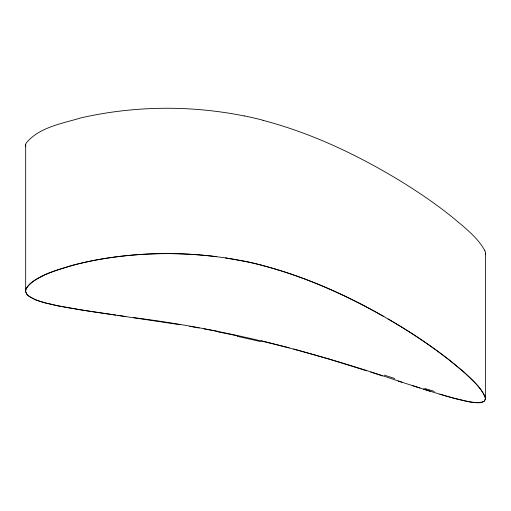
<?xml version="1.0" encoding="UTF-8"?>
<svg xmlns="http://www.w3.org/2000/svg" width="511" height="511" viewBox="0 0 511 511"><rect width="100%" height="100%" fill="white"/><g stroke="black" fill="none" stroke-linecap="round" stroke-linejoin="round"><path stroke-width="0.77" d="M216.14 256.605C168.585 250.85 119.785 253.124 73.322 265.1C56.957 270.536 37.156 274.164 26.08 288.511A84.73 20.172 -7.4 0 0 25.697 292.036L26.821 294.247L28.967 296.31L35.891 299.944L45.626 303.036L57.341 305.712L85.094 310.547L180.217 324.728M117.383 315.313L125.878 316.526M115.614 315.044C95.889 312.176 76.12 309.455 56.561 305.546C46.488 302.927 35.233 301.611 27.045 294.617L25.55 291.213C27.505 282.34 37.571 278.987 44.629 274.995C61.065 267.79 78.56 263.414 96.125 259.978C148.145 250.633 202.049 251.521 253.622 263.216C310.222 276.949 363.34 302.55 412.281 333.766C430.632 345.775 448.524 358.556 464.972 373.1C472.49 380.784 482.192 387.83 485.412 398.542L484.262 401.327C475.128 404.853 465.202 400.362 456.08 398.784C436.56 393.553 417.372 387.178 398.146 380.982M133.722 317.644C225.236 329.033 314.719 352.296 401.838 382.19M225.492 257.908L244.226 261.262M189.67 326.305L199.181 327.966M203.959 328.829L218.28 331.524M244.226 115.965C190.494 105.113 134.393 105.694 80.942 117.888C62.201 123.592 39.002 127.162 26.08 143.221A84.73 20.172 -7.4 0 0 25.697 146.74M261.217 340.754L289.124 347.767M263.05 120.347C310.12 132.719 354.596 153.575 396.261 178.492C415.532 190.111 434.235 202.72 451.845 216.747C463.707 226.897 476.974 236.599 484.747 250.441M263.05 265.643C305.489 276.764 345.819 294.904 383.889 316.533M293.659 348.987L329.001 359.092L366.681 370.82M439.83 394.185C449.814 397.13 459.823 400.1 470.088 401.921C474.866 402.214 482.505 404.782 485.367 399.545A70.678 13.778 33.1 0 0 484.792 395.77M430.077 391.202L423.325 389.082M419.876 387.99L412.831 385.735M370.718 372.117L382.662 375.968M388.041 318.928C409.036 331.154 429.406 344.51 448.569 359.45C461.586 370.366 476.163 380.746 484.747 395.738M485.45 253.162L485.45 398.459M25.678 144.421L25.678 289.718M244.232 261.172A265.279 187.601 18.5 0 1 263.069 265.554M218.395 331.99A217.929 41.078 12 0 1 237.372 335.855M237.27 336.359A209.721 39.999 12 0 1 260.482 341.559M394.831 378.555A336.538 10.476 19.4 0 1 384.298 375.112M434.299 391.388A287.323 24.515 22.2 0 1 424.545 388.341M484.792 250.473A70.678 13.778 33.1 0 1 485.373 254.254M244.232 115.876A265.279 187.601 18.5 0 1 263.069 120.257"/></g></svg>
